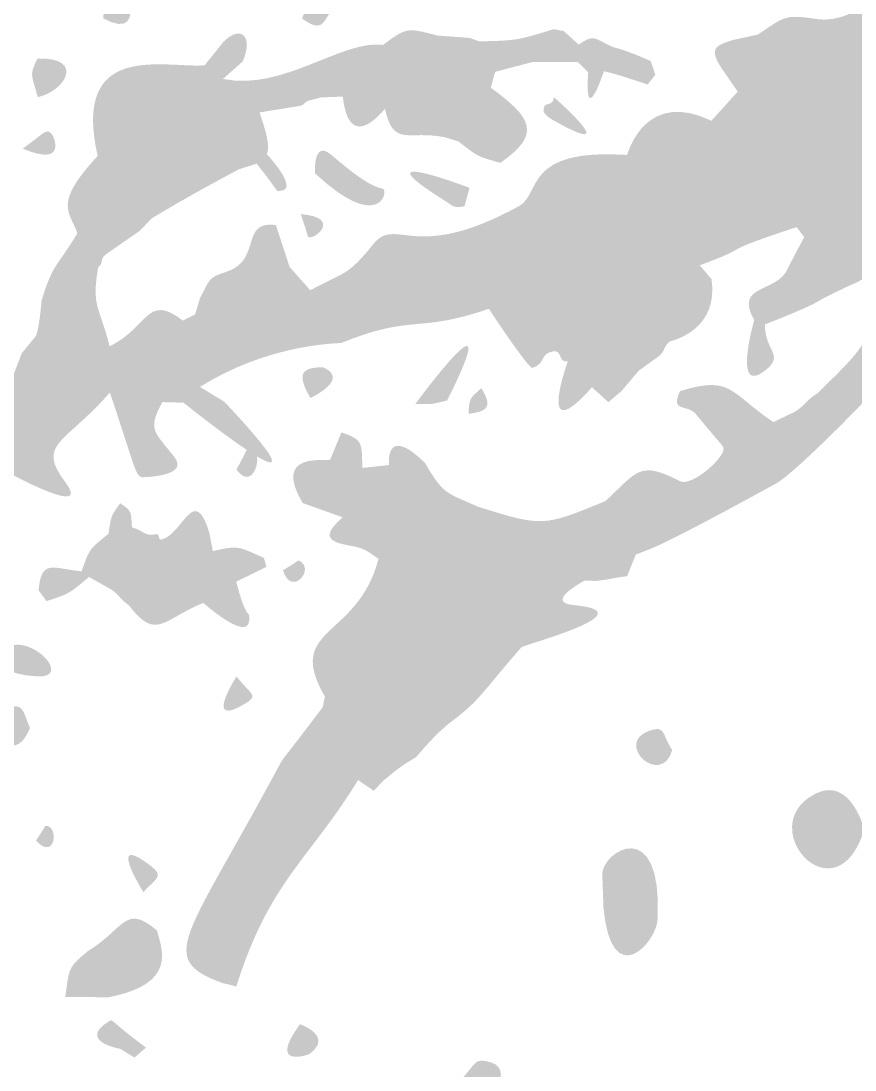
# Model space of a CAD drawing. Header units: millimetres. Extents: x 551 to 751, y 21 to 126.
# Drawn here: x 695.53 to 707.7, y 84.78 to 100.08 of the extents above; entities that cross this region are included whole.
import ezdxf

# ---------------------------------------------------------------- set-up
doc = ezdxf.new("R2010")
doc.units = ezdxf.units.MM

msp = doc.modelspace()

# ---------------------------------------------------------------- hatches: boundary and pattern name
at = {"true_color": 0x000000, "transparency": 33554687}
h = msp.add_hatch(color=18, dxfattribs=at)
edge = h.paths.add_edge_path(flags=0)
edge.add_spline(control_points=[(714.453, 104.052), (714.408, 103.955), (714.253, 103.959), (714.207, 103.862), (714.068, 103.57), (714.544, 102.895), (713.783, 101.224), (712.475, 100.863), (712.6, 100.611), (711.391, 99.982), (711.36, 99.949), (711.171, 99.751), (711.034, 99.532), (709.949, 98.549), (710.08, 98.416), (708.935, 97.546), (708.935, 97.546), (708.213, 97.364), (708.213, 97.364), (708.211, 97.363), (708.213, 97.364), (707.287, 96.676), (707.287, 96.676), (707.217, 96.459), (707.217, 96.459), (707.217, 96.459), (707.252, 96.041), (707.252, 96.041), (707.182, 96.014), (707.218, 95.978), (706.388, 95.655), (706.388, 95.655), (706.231, 95.717), (706.231, 95.717), (705.929, 96.255), (706.572, 96.101), (706.726, 96.478), (706.75, 96.535), (706.942, 96.892), (706.961, 96.928), (706.961, 96.928), (706.85, 97.073), (706.85, 97.073), (706.129, 96.837), (706.031, 96.781), (705.965, 96.742), (705.925, 96.719), (705.806, 96.65), (705.437, 96.517), (705.437, 96.517), (705.008, 96.39), (705.008, 96.39), (704.556, 96.334), (704.599, 96.286), (704.209, 96.025), (703.38, 95.473), (703.227, 96.351), (702.36, 95.882), (701.307, 95.52), (701.254, 95.811), (700.204, 95.383), (700.033, 95.376), (699.096, 95.338), (698.145, 94.744), (698.13, 94.713), (698.144, 94.733), (697.906, 94.513), (697.906, 94.513), (697.597, 94.522), (697.597, 94.522), (697.597, 94.522), (697.439, 94.675), (697.439, 94.675), (697.504, 95.271), (697.611, 95.202), (697.896, 95.71), (697.896, 95.71), (698.074, 95.801), (698.074, 95.801), (698.074, 95.801), (698.146, 96.041), (698.146, 96.041), (698.29, 96.299), (698.249, 96.334), (698.527, 96.421), (699.055, 96.587), (698.722, 97.173), (699.252, 97.104), (699.252, 97.104), (699.453, 96.492), (699.453, 96.492), (699.113, 96.123), (698.779, 96.042), (699.148, 95.872), (699.297, 95.803), (699.288, 95.876), (699.754, 96.153), (700.26, 96.428), (700.289, 96.348), (700.672, 96.823), (701.016, 97.249), (701.255, 96.53), (702.8, 97.38), (703.129, 97.561), (702.859, 98.227), (704.377, 98.126), (705.081, 97.984), (705.059, 98.142), (705.606, 98.624), (705.606, 98.624), (705.99, 99.049), (705.99, 99.049), (706.341, 99.366), (706.283, 99.398), (706.282, 99.88), (706.682, 100.146), (706.676, 100.179), (707.152, 100.106), (707.716, 100.019), (708.376, 100.725), (708.664, 100.805), (708.829, 100.72), (708.802, 100.559), (709.308, 100.747), (709.818, 100.937), (709.261, 100.999), (708.87, 101.405), (709.009, 101.965), (708.936, 102.004), (709.14, 102.092), (709.732, 102.347), (709.947, 102.398), (710.042, 101.706), (710.175, 100.744), (710.212, 102.149), (711.311, 102.877), (711.37, 102.845), (711.618, 102.708), (712.081, 102.547), (712.081, 102.547), (712.232, 102.887), (712.232, 102.887), (712.232, 102.887), (712.356, 102.943), (712.356, 102.943), (712.641, 103.215), (712.645, 103.187), (712.806, 103.583), (713.491, 103.355), (713.46, 103.634), (713.798, 104.298), (714.081, 104.852), (714.429, 104.105), (714.453, 104.052)], knot_values=[0, 0, 0, 0, 1, 1, 1, 2, 2, 2, 3, 3, 3, 4, 4, 4, 5, 5, 5, 6, 6, 6, 7, 7, 7, 8, 8, 8, 9, 9, 9, 10, 10, 10, 11, 11, 11, 12, 12, 12, 13, 13, 13, 14, 14, 14, 15, 15, 15, 16, 16, 16, 17, 17, 17, 18, 18, 18, 19, 19, 19, 20, 20, 20, 21, 21, 21, 22, 22, 22, 23, 23, 23, 24, 24, 24, 25, 25, 25, 26, 26, 26, 27, 27, 27, 28, 28, 28, 29, 29, 29, 30, 30, 30, 31, 31, 31, 32, 32, 32, 33, 33, 33, 34, 34, 34, 35, 35, 35, 36, 36, 36, 37, 37, 37, 38, 38, 38, 39, 39, 39, 40, 40, 40, 41, 41, 41, 42, 42, 42, 43, 43, 43, 44, 44, 44, 45, 45, 45, 46, 46, 46, 47, 47, 47, 48, 48, 48, 49, 49, 49, 50, 50, 50, 51, 51, 51, 51], degree=3, periodic=1)
h = msp.add_hatch(color=18, dxfattribs=at)
edge = h.paths.add_edge_path(flags=0)
edge.add_spline(control_points=[(696.735, 100.116), (696.761, 100.62), (696.736, 100.627), (696.763, 100.66), (696.998, 100.946), (697.471, 99.714), (696.735, 100.116)], knot_values=[0, 0, 0, 0, 1, 1, 1, 2, 2, 2, 2], degree=3, periodic=1)
h = msp.add_hatch(color=18, dxfattribs=at)
edge = h.paths.add_edge_path(flags=0)
edge.add_spline(control_points=[(702.273, 100.587), (702.352, 100.794), (702.326, 100.885), (702.548, 100.783), (702.588, 100.765), (702.888, 100.627), (702.971, 100.412), (702.993, 100.356), (702.874, 99.861), (702.273, 100.587)], knot_values=[0, 0, 0, 0, 1, 1, 1, 2, 2, 2, 3, 3, 3, 3], degree=3, periodic=1)
h = msp.add_hatch(color=18, dxfattribs=at)
edge = h.paths.add_edge_path(flags=0)
edge.add_spline(control_points=[(700.079, 100.255), (699.939, 100.073), (699.943, 99.892), (699.632, 100.116), (699.782, 100.432), (699.855, 100.513), (700.079, 100.255)], knot_values=[0, 0, 0, 0, 1, 1, 1, 2, 2, 2, 2], degree=3, periodic=1)
h = msp.add_hatch(color=18, dxfattribs=at)
edge = h.paths.add_edge_path(flags=0)
edge.add_spline(control_points=[(698.492, 99.78), (698.767, 100.042), (698.922, 99.823), (698.767, 99.487), (698.767, 99.487), (698.492, 99.78), (698.492, 99.78)], knot_values=[0, 0, 0, 0, 1, 1, 1, 2, 2, 2, 2], degree=3, periodic=1)
h = msp.add_hatch(color=18, dxfattribs=at)
edge = h.paths.add_edge_path(flags=0)
edge.add_spline(control_points=[(701.616, 99.866), (701.616, 99.866), (701.486, 99.722), (701.486, 99.722), (700.953, 99.532), (700.991, 99.452), (700.945, 99.439), (700.945, 99.439), (700.818, 99.73), (700.818, 99.73), (701.17, 100), (701.18, 99.974), (701.616, 99.866)], knot_values=[0, 0, 0, 0, 1, 1, 1, 2, 2, 2, 3, 3, 3, 4, 4, 4, 4], degree=3, periodic=1)
h = msp.add_hatch(color=18, dxfattribs=at)
edge = h.paths.add_edge_path(flags=0)
edge.add_spline(control_points=[(703.308, 99.96), (703.452, 99.747), (703.421, 99.735), (703.623, 99.61), (703.623, 99.61), (703.655, 99.483), (703.655, 99.483), (703.655, 99.483), (702.989, 99.479), (702.989, 99.479), (702.989, 99.479), (702.451, 99.337), (702.451, 99.337), (702.266, 99.543), (702.213, 99.497), (702.219, 99.781), (702.79, 99.795), (702.771, 99.797), (703.308, 99.96)], knot_values=[0, 0, 0, 0, 1, 1, 1, 2, 2, 2, 3, 3, 3, 4, 4, 4, 5, 5, 5, 6, 6, 6, 6], degree=3, periodic=1)
h = msp.add_hatch(color=18, dxfattribs=at)
edge = h.paths.add_edge_path(flags=0)
edge.add_spline(control_points=[(703.308, 99.96), (703.308, 99.96), (703.453, 99.931), (703.453, 99.931), (703.453, 99.931), (703.67, 99.735), (703.67, 99.735), (703.67, 99.735), (703.623, 99.61), (703.623, 99.61), (703.421, 99.735), (703.452, 99.747), (703.308, 99.96)], knot_values=[0, 0, 0, 0, 1, 1, 1, 2, 2, 2, 3, 3, 3, 4, 4, 4, 4], degree=3, periodic=1)
h = msp.add_hatch(color=18, dxfattribs=at)
edge = h.paths.add_edge_path(flags=0)
edge.add_spline(control_points=[(703.67, 99.735), (703.896, 99.891), (703.894, 99.828), (704.165, 99.7), (704.095, 99.405), (704.103, 99.428), (704.095, 99.405), (704.08, 99.361), (704.057, 99.404), (704.037, 99.348), (704.037, 99.348), (703.809, 99.331), (703.809, 99.331), (703.809, 99.331), (703.655, 99.483), (703.655, 99.483), (703.655, 99.483), (703.623, 99.61), (703.623, 99.61), (703.623, 99.61), (703.67, 99.735), (703.67, 99.735)], knot_values=[0, 0, 0, 0, 1, 1, 1, 2, 2, 2, 3, 3, 3, 4, 4, 4, 5, 5, 5, 6, 6, 6, 7, 7, 7, 7], degree=3, periodic=1)
h = msp.add_hatch(color=18, dxfattribs=at)
edge = h.paths.add_edge_path(flags=0)
edge.add_spline(control_points=[(698.213, 99.433), (698.213, 99.433), (698.48, 99.234), (698.48, 99.234), (698.48, 99.234), (698.445, 99.11), (698.445, 99.11), (698.153, 98.895), (698.18, 98.888), (698.054, 98.858), (697.754, 98.774), (697.77, 98.794), (697.754, 98.774), (697.302, 98.236), (697.294, 98.268), (696.652, 98.111), (696.267, 99.806), (697.641, 99.386), (698.213, 99.433)], knot_values=[0, 0, 0, 0, 1, 1, 1, 2, 2, 2, 3, 3, 3, 4, 4, 4, 5, 5, 5, 6, 6, 6, 6], degree=3, periodic=1)
h = msp.add_hatch(color=18, dxfattribs=at)
edge = h.paths.add_edge_path(flags=0)
edge.add_spline(control_points=[(700.818, 99.73), (700.818, 99.73), (700.945, 99.439), (700.945, 99.439), (701.233, 98.628), (701.598, 98.986), (701.802, 98.61), (701.841, 98.54), (701.678, 98.455), (701.716, 98.384), (701.178, 98.492), (700.971, 98.229), (700.844, 98.797), (700.555, 99.006), (700.574, 99.048), (700.229, 98.976), (700.229, 98.976), (699.914, 98.965), (699.914, 98.965), (699.914, 98.965), (699.746, 98.921), (699.746, 98.921), (699.66, 98.901), (699.69, 98.862), (699.606, 98.843), (699.559, 98.833), (699.563, 98.836), (699.014, 98.745), (698.503, 98.683), (698.491, 98.549), (698.054, 98.858), (698.18, 98.888), (698.153, 98.895), (698.445, 99.11), (698.445, 99.11), (698.48, 99.234), (698.48, 99.234), (699.361, 99.052), (700.222, 99.813), (700.818, 99.73)], knot_values=[0, 0, 0, 0, 1, 1, 1, 2, 2, 2, 3, 3, 3, 4, 4, 4, 5, 5, 5, 6, 6, 6, 7, 7, 7, 8, 8, 8, 9, 9, 9, 10, 10, 10, 11, 11, 11, 12, 12, 12, 13, 13, 13, 13], degree=3, periodic=1)
msp.add_hatch(color=18, dxfattribs=at).paths.add_polyline_path([(698.492, 99.78), (698.767, 99.487), (698.48, 99.234), (698.213, 99.433)], flags=0)
h = msp.add_hatch(color=18, dxfattribs=at)
edge = h.paths.add_edge_path(flags=0)
edge.add_spline(control_points=[(701.616, 99.866), (701.616, 99.866), (702.078, 99.832), (702.078, 99.832), (701.909, 99.361), (702.163, 99.228), (701.77, 98.952), (701.748, 99.013), (701.542, 99.585), (701.486, 99.722), (701.486, 99.722), (701.616, 99.866), (701.616, 99.866)], knot_values=[0, 0, 0, 0, 1, 1, 1, 2, 2, 2, 3, 3, 3, 4, 4, 4, 4], degree=3, periodic=1)
h = msp.add_hatch(color=18, dxfattribs=at)
edge = h.paths.add_edge_path(flags=0)
edge.add_spline(control_points=[(702.078, 99.832), (702.078, 99.832), (702.219, 99.781), (702.219, 99.781), (702.213, 99.497), (702.266, 99.543), (702.451, 99.337), (702.451, 99.337), (702.388, 99.106), (702.388, 99.106), (702.416, 98.686), (702.532, 98.484), (702.527, 98.01), (702.165, 98.112), (702.196, 98.109), (701.914, 98.323), (702.132, 98.675), (702.115, 98.751), (701.77, 98.952), (702.163, 99.228), (701.909, 99.361), (702.078, 99.832)], knot_values=[0, 0, 0, 0, 1, 1, 1, 2, 2, 2, 3, 3, 3, 4, 4, 4, 5, 5, 5, 6, 6, 6, 7, 7, 7, 7], degree=3, periodic=1)
h = msp.add_hatch(color=18, dxfattribs=at)
edge = h.paths.add_edge_path(flags=0)
edge.add_spline(control_points=[(705.922, 99.802), (705.919, 99.546), (705.906, 99.569), (705.743, 99.408), (705.581, 99.667), (705.651, 99.721), (705.922, 99.802)], knot_values=[0, 0, 0, 0, 1, 1, 1, 2, 2, 2, 2], degree=3, periodic=1)
h = msp.add_hatch(color=18, dxfattribs=at)
edge = h.paths.add_edge_path(flags=0)
edge.add_spline(control_points=[(706.282, 99.88), (706.283, 99.398), (706.341, 99.366), (705.99, 99.049), (705.99, 99.049), (705.743, 99.408), (705.743, 99.408), (705.906, 99.569), (705.919, 99.546), (705.922, 99.802), (705.922, 99.802), (706.282, 99.88), (706.282, 99.88)], knot_values=[0, 0, 0, 0, 1, 1, 1, 2, 2, 2, 3, 3, 3, 4, 4, 4, 4], degree=3, periodic=1)
h = msp.add_hatch(color=18, dxfattribs=at)
edge = h.paths.add_edge_path(flags=0)
edge.add_spline(control_points=[(707.397, 99.343), (707.061, 99.287), (707.297, 99.75), (707.426, 99.584), (707.438, 99.569), (707.426, 99.584), (707.397, 99.343)], knot_values=[0, 0, 0, 0, 1, 1, 1, 2, 2, 2, 2], degree=3, periodic=1)
h = msp.add_hatch(color=18, dxfattribs=at)
edge = h.paths.add_edge_path(flags=0)
edge.add_spline(control_points=[(701.486, 99.722), (701.542, 99.585), (701.748, 99.013), (701.77, 98.952), (702.115, 98.751), (702.132, 98.675), (701.914, 98.323), (701.914, 98.323), (701.716, 98.384), (701.716, 98.384), (701.678, 98.455), (701.841, 98.54), (701.802, 98.61), (701.598, 98.986), (701.233, 98.628), (700.945, 99.439), (700.991, 99.452), (700.953, 99.532), (701.486, 99.722)], knot_values=[0, 0, 0, 0, 1, 1, 1, 2, 2, 2, 3, 3, 3, 4, 4, 4, 5, 5, 5, 6, 6, 6, 6], degree=3, periodic=1)
h = msp.add_hatch(color=18, dxfattribs=at)
edge = h.paths.add_edge_path(flags=0)
edge.add_spline(control_points=[(704.165, 99.7), (704.399, 99.643), (704.68, 99.512), (704.723, 99.492), (704.723, 99.492), (704.788, 99.294), (704.788, 99.294), (704.788, 99.294), (704.676, 99.153), (704.676, 99.153), (704.071, 99.355), (704.087, 99.329), (704.037, 99.348), (704.057, 99.404), (704.08, 99.361), (704.095, 99.405), (704.103, 99.428), (704.095, 99.405), (704.165, 99.7)], knot_values=[0, 0, 0, 0, 1, 1, 1, 2, 2, 2, 3, 3, 3, 4, 4, 4, 5, 5, 5, 6, 6, 6, 6], degree=3, periodic=1)
h = msp.add_hatch(color=18, dxfattribs=at)
edge = h.paths.add_edge_path(flags=0)
edge.add_spline(control_points=[(695.775, 99.532), (696.488, 99.55), (696.162, 99.044), (695.777, 98.969), (695.702, 99.281), (695.639, 99.27), (695.775, 99.532)], knot_values=[0, 0, 0, 0, 1, 1, 1, 2, 2, 2, 2], degree=3, periodic=1)
h = msp.add_hatch(color=18, dxfattribs=at)
edge = h.paths.add_edge_path(flags=0)
edge.add_spline(control_points=[(703.809, 99.331), (703.809, 99.331), (704.037, 99.348), (704.037, 99.348), (704.035, 99.329), (703.748, 98.484), (703.809, 99.331)], knot_values=[0, 0, 0, 0, 1, 1, 1, 2, 2, 2, 2], degree=3, periodic=1)
h = msp.add_hatch(color=18, dxfattribs=at)
edge = h.paths.add_edge_path(flags=0)
edge.add_spline(control_points=[(700.229, 98.976), (700.574, 99.048), (700.555, 99.006), (700.844, 98.797), (700.513, 98.411), (700.284, 98.455), (700.229, 98.976)], knot_values=[0, 0, 0, 0, 1, 1, 1, 2, 2, 2, 2], degree=3, periodic=1)
h = msp.add_hatch(color=18, dxfattribs=at)
edge = h.paths.add_edge_path(flags=0)
edge.add_spline(control_points=[(702.388, 99.106), (702.987, 98.669), (703.136, 98.431), (702.527, 98.01), (702.532, 98.484), (702.416, 98.686), (702.388, 99.106)], knot_values=[0, 0, 0, 0, 1, 1, 1, 2, 2, 2, 2], degree=3, periodic=1)
h = msp.add_hatch(color=18, dxfattribs=at)
edge = h.paths.add_edge_path(flags=0)
edge.add_spline(control_points=[(703.306, 98.969), (703.328, 98.956), (704.371, 98.027), (703.298, 98.633), (703.155, 98.714), (703.156, 98.765), (703.157, 98.782), (703.16, 98.924), (703.303, 98.811), (703.306, 98.969)], knot_values=[0, 0, 0, 0, 1, 1, 1, 2, 2, 2, 3, 3, 3, 3], degree=3, periodic=1)
h = msp.add_hatch(color=18, dxfattribs=at)
edge = h.paths.add_edge_path(flags=0)
edge.add_spline(control_points=[(705.606, 98.624), (705.059, 98.142), (705.081, 97.984), (704.377, 98.126), (704.411, 98.232), (704.679, 99.071), (705.606, 98.624)], knot_values=[0, 0, 0, 0, 1, 1, 1, 2, 2, 2, 2], degree=3, periodic=1)
h = msp.add_hatch(color=18, dxfattribs=at)
edge = h.paths.add_edge_path(flags=0)
edge.add_spline(control_points=[(698.054, 98.858), (698.491, 98.549), (698.503, 98.683), (699.014, 98.745), (699.209, 98.191), (699.115, 98.19), (699.125, 98.132), (699.125, 98.132), (698.971, 97.998), (698.971, 97.998), (698.971, 97.998), (698.716, 97.918), (698.716, 97.918), (698.529, 98.681), (697.993, 97.992), (697.324, 97.6), (697.257, 97.554), (696.756, 97.211), (696.479, 97.035), (696.479, 97.035), (696.357, 96.985), (696.357, 96.985), (696.236, 97.312), (696.004, 97.413), (696.652, 98.111), (697.294, 98.268), (697.302, 98.236), (697.754, 98.774), (697.77, 98.794), (697.754, 98.774), (698.054, 98.858)], knot_values=[0, 0, 0, 0, 1, 1, 1, 2, 2, 2, 3, 3, 3, 4, 4, 4, 5, 5, 5, 6, 6, 6, 7, 7, 7, 8, 8, 8, 9, 9, 9, 10, 10, 10, 10], degree=3, periodic=1)
h = msp.add_hatch(color=18, dxfattribs=at)
edge = h.paths.add_edge_path(flags=0)
edge.add_spline(control_points=[(698.716, 97.918), (698.613, 97.863), (697.926, 97.499), (697.436, 97.197), (697.436, 97.197), (697.336, 97.367), (697.336, 97.367), (697.336, 97.367), (697.324, 97.6), (697.324, 97.6), (697.993, 97.992), (698.529, 98.681), (698.716, 97.918)], knot_values=[0, 0, 0, 0, 1, 1, 1, 2, 2, 2, 3, 3, 3, 4, 4, 4, 4], degree=3, periodic=1)
h = msp.add_hatch(color=18, dxfattribs=at)
edge = h.paths.add_edge_path(flags=0)
edge.add_spline(control_points=[(695.557, 98.218), (695.889, 98.449), (695.896, 98.523), (695.984, 98.43), (696.011, 98.402), (696.217, 97.942), (695.557, 98.218)], knot_values=[0, 0, 0, 0, 1, 1, 1, 2, 2, 2, 2], degree=3, periodic=1)
h = msp.add_hatch(color=18, dxfattribs=at)
edge = h.paths.add_edge_path(flags=0)
edge.add_spline(control_points=[(699.823, 97.857), (699.821, 97.886), (699.799, 98.353), (700.062, 98.126), (700.718, 97.562), (700.771, 97.673), (700.824, 97.622), (700.884, 97.563), (700.737, 97.009), (699.823, 97.857)], knot_values=[0, 0, 0, 0, 1, 1, 1, 2, 2, 2, 3, 3, 3, 3], degree=3, periodic=1)
h = msp.add_hatch(color=18, dxfattribs=at)
edge = h.paths.add_edge_path(flags=0)
edge.add_spline(control_points=[(702.077, 97.645), (702.077, 97.645), (702.004, 97.376), (702.004, 97.376), (701.836, 97.352), (701.858, 97.371), (701.728, 97.452), (700.4, 98.279), (702.049, 97.659), (702.077, 97.645)], knot_values=[0, 0, 0, 0, 1, 1, 1, 2, 2, 2, 3, 3, 3, 3], degree=3, periodic=1)
h = msp.add_hatch(color=18, dxfattribs=at)
edge = h.paths.add_edge_path(flags=0)
edge.add_spline(control_points=[(699.125, 98.132), (699.155, 98.1), (699.62, 97.595), (699.29, 97.6), (699.251, 97.601), (699.267, 97.63), (698.971, 97.998), (698.971, 97.998), (699.125, 98.132), (699.125, 98.132)], knot_values=[0, 0, 0, 0, 1, 1, 1, 2, 2, 2, 3, 3, 3, 3], degree=3, periodic=1)
h = msp.add_hatch(color=18, dxfattribs=at)
edge = h.paths.add_edge_path(flags=0)
edge.add_spline(control_points=[(697.324, 97.6), (697.324, 97.6), (697.336, 97.367), (697.336, 97.367), (697.336, 97.367), (697.436, 97.197), (697.436, 97.197), (697.436, 97.197), (697.27, 97.022), (697.27, 97.022), (696.807, 96.7), (696.809, 96.703), (696.77, 96.674), (696.673, 96.6), (696.748, 96.556), (696.66, 96.489), (696.656, 96.788), (696.639, 96.757), (696.479, 97.035), (696.756, 97.211), (697.257, 97.554), (697.324, 97.6)], knot_values=[0, 0, 0, 0, 1, 1, 1, 2, 2, 2, 3, 3, 3, 4, 4, 4, 5, 5, 5, 6, 6, 6, 7, 7, 7, 7], degree=3, periodic=1)
h = msp.add_hatch(color=18, dxfattribs=at)
edge = h.paths.add_edge_path(flags=0)
edge.add_spline(control_points=[(708.213, 97.364), (708.342, 96.772), (708.135, 96.529), (708.691, 96.464), (708.691, 96.464), (708.897, 96.455), (708.897, 96.455), (708.658, 95.601), (708.686, 95.601), (708.169, 94.893), (708.082, 94.774), (706.842, 93.487), (706.541, 93.33), (706.025, 93.566), (706.228, 93.733), (706.509, 94.23), (706.828, 94.384), (706.804, 94.369), (706.828, 94.384), (707.008, 94.498), (706.964, 94.531), (707.155, 94.652), (707.155, 94.652), (707.423, 94.915), (707.423, 94.915), (707.982, 95.471), (707.901, 95.526), (708.04, 96.307), (707.926, 96.462), (707.913, 96.382), (707.773, 96.291), (707.736, 96.263), (707.734, 96.284), (707.252, 96.041), (707.252, 96.041), (707.217, 96.459), (707.217, 96.459), (707.217, 96.459), (707.287, 96.676), (707.287, 96.676), (708.213, 97.364), (708.211, 97.363), (708.213, 97.364)], knot_values=[0, 0, 0, 0, 1, 1, 1, 2, 2, 2, 3, 3, 3, 4, 4, 4, 5, 5, 5, 6, 6, 6, 7, 7, 7, 8, 8, 8, 9, 9, 9, 10, 10, 10, 11, 11, 11, 12, 12, 12, 13, 13, 13, 14, 14, 14, 14], degree=3, periodic=1)
h = msp.add_hatch(color=18, dxfattribs=at)
edge = h.paths.add_edge_path(flags=0)
edge.add_spline(control_points=[(699.615, 97.263), (700.215, 97.215), (699.825, 96.89), (699.732, 96.928), (699.707, 96.938), (699.732, 96.928), (699.615, 97.263)], knot_values=[0, 0, 0, 0, 1, 1, 1, 2, 2, 2, 2], degree=3, periodic=1)
h = msp.add_hatch(color=18, dxfattribs=at)
edge = h.paths.add_edge_path(flags=0)
edge.add_spline(control_points=[(696.357, 96.985), (696.357, 96.985), (696.479, 97.035), (696.479, 97.035), (696.639, 96.757), (696.656, 96.788), (696.66, 96.489), (696.557, 95.897), (696.683, 95.921), (696.826, 95.335), (696.565, 95.173), (696.656, 95.115), (696.453, 94.863), (696.441, 94.849), (696.445, 94.856), (695.544, 95.233), (695.544, 95.233), (695.757, 95.493), (695.757, 95.493), (695.82, 95.558), (695.945, 95.513), (696.007, 95.578), (696.132, 95.709), (696.089, 95.812), (696.081, 95.832), (696.009, 96.006), (695.899, 95.838), (695.833, 95.998), (696, 96.553), (696.066, 96.498), (696.357, 96.985)], knot_values=[0, 0, 0, 0, 1, 1, 1, 2, 2, 2, 3, 3, 3, 4, 4, 4, 5, 5, 5, 6, 6, 6, 7, 7, 7, 8, 8, 8, 9, 9, 9, 10, 10, 10, 10], degree=3, periodic=1)
h = msp.add_hatch(color=18, dxfattribs=at)
edge = h.paths.add_edge_path(flags=0)
edge.add_spline(control_points=[(705.437, 96.517), (705.437, 96.517), (705.609, 96.314), (705.609, 96.314), (705.713, 95.592), (705.081, 95.428), (705, 95.407), (705, 95.407), (704.882, 95.669), (704.882, 95.669), (705.076, 96.013), (705.145, 95.996), (705.008, 96.39), (705.008, 96.39), (705.437, 96.517), (705.437, 96.517)], knot_values=[0, 0, 0, 0, 1, 1, 1, 2, 2, 2, 3, 3, 3, 4, 4, 4, 5, 5, 5, 5], degree=3, periodic=1)
h = msp.add_hatch(color=18, dxfattribs=at)
edge = h.paths.add_edge_path(flags=0)
edge.add_spline(control_points=[(699.453, 96.492), (699.453, 96.492), (699.754, 96.153), (699.754, 96.153), (699.288, 95.876), (699.297, 95.803), (699.148, 95.872), (698.779, 96.042), (699.113, 96.123), (699.453, 96.492)], knot_values=[0, 0, 0, 0, 1, 1, 1, 2, 2, 2, 3, 3, 3, 3], degree=3, periodic=1)
h = msp.add_hatch(color=18, dxfattribs=at)
edge = h.paths.add_edge_path(flags=0)
edge.add_spline(control_points=[(705.008, 96.39), (705.145, 95.996), (705.076, 96.013), (704.882, 95.669), (704.378, 95.431), (704.065, 95.276), (704.551, 94.983), (704.551, 94.983), (704.479, 94.901), (704.479, 94.901), (704.479, 94.901), (704.297, 94.685), (704.297, 94.685), (704.297, 94.685), (704.104, 94.521), (704.104, 94.521), (704.104, 94.521), (703.864, 94.738), (703.864, 94.738), (704.008, 95.141), (703.885, 95.299), (703.512, 95.118), (703.362, 95.089), (703.442, 95.29), (703.291, 95.261), (703.099, 95.225), (703.202, 95.092), (702.997, 95.02), (702.942, 95), (702.407, 95.81), (702.36, 95.882), (703.227, 96.351), (703.38, 95.473), (704.209, 96.025), (704.599, 96.286), (704.556, 96.334), (705.008, 96.39)], knot_values=[0, 0, 0, 0, 1, 1, 1, 2, 2, 2, 3, 3, 3, 4, 4, 4, 5, 5, 5, 6, 6, 6, 7, 7, 7, 8, 8, 8, 9, 9, 9, 10, 10, 10, 11, 11, 11, 12, 12, 12, 12], degree=3, periodic=1)
h = msp.add_hatch(color=18, dxfattribs=at)
edge = h.paths.add_edge_path(flags=0)
edge.add_spline(control_points=[(701.287, 94.494), (701.31, 94.525), (702.65, 96.345), (701.752, 94.547), (701.512, 94.483), (701.527, 94.494), (701.287, 94.494)], knot_values=[0, 0, 0, 0, 1, 1, 1, 2, 2, 2, 2], degree=3, periodic=1)
h = msp.add_hatch(color=18, dxfattribs=at)
edge = h.paths.add_edge_path(flags=0)
edge.add_spline(control_points=[(697.896, 95.71), (697.611, 95.202), (697.504, 95.271), (697.439, 94.675), (697.114, 94.758), (697.137, 94.709), (696.83, 94.661), (696.183, 93.914), (695.749, 93.924), (696.18, 93.355), (696.588, 92.817), (695.365, 93.484), (695.302, 93.518), (695.302, 93.518), (695.109, 93.051), (695.109, 93.051), (694.32, 92.516), (694.76, 92.205), (694.217, 91.398), (694.217, 91.398), (693.698, 91.4), (693.698, 91.4), (693.759, 91.796), (693.911, 91.7), (694.035, 92.07), (694.241, 92.686), (693.969, 92.744), (694.261, 93.341), (694.261, 93.341), (694.88, 94.13), (694.88, 94.13), (695.305, 94.635), (695.311, 94.613), (695.544, 95.233), (696.445, 94.856), (696.441, 94.849), (696.453, 94.863), (696.656, 95.115), (696.565, 95.173), (696.826, 95.335), (697.401, 95.614), (697.364, 96.121), (697.896, 95.71)], knot_values=[0, 0, 0, 0, 1, 1, 1, 2, 2, 2, 3, 3, 3, 4, 4, 4, 5, 5, 5, 6, 6, 6, 7, 7, 7, 8, 8, 8, 9, 9, 9, 10, 10, 10, 11, 11, 11, 12, 12, 12, 13, 13, 13, 14, 14, 14, 14], degree=3, periodic=1)
h = msp.add_hatch(color=18, dxfattribs=at)
edge = h.paths.add_edge_path(flags=0)
edge.add_spline(control_points=[(695.833, 95.998), (695.899, 95.838), (696.009, 96.006), (696.081, 95.832), (696.089, 95.812), (696.132, 95.709), (696.007, 95.578), (695.945, 95.513), (695.82, 95.558), (695.757, 95.493), (695.756, 95.534), (695.793, 95.525), (695.833, 95.998)], knot_values=[0, 0, 0, 0, 1, 1, 1, 2, 2, 2, 3, 3, 3, 4, 4, 4, 4], degree=3, periodic=1)
h = msp.add_hatch(color=18, dxfattribs=at)
edge = h.paths.add_edge_path(flags=0)
edge.add_spline(control_points=[(704.882, 95.669), (704.882, 95.669), (705, 95.407), (705, 95.407), (704.892, 95.313), (704.947, 95.284), (704.839, 95.191), (704.817, 95.172), (704.839, 95.191), (704.551, 94.983), (704.065, 95.276), (704.378, 95.431), (704.882, 95.669)], knot_values=[0, 0, 0, 0, 1, 1, 1, 2, 2, 2, 3, 3, 3, 4, 4, 4, 4], degree=3, periodic=1)
h = msp.add_hatch(color=18, dxfattribs=at)
edge = h.paths.add_edge_path(flags=0)
edge.add_spline(control_points=[(706.231, 95.717), (706.231, 95.717), (706.388, 95.655), (706.388, 95.655), (706.384, 95.262), (706.677, 95.216), (706.4, 94.99), (705.916, 94.595), (706.215, 95.66), (706.231, 95.717)], knot_values=[0, 0, 0, 0, 1, 1, 1, 2, 2, 2, 3, 3, 3, 3], degree=3, periodic=1)
h = msp.add_hatch(color=18, dxfattribs=at)
edge = h.paths.add_edge_path(flags=0)
edge.add_spline(control_points=[(703.512, 95.118), (703.885, 95.299), (704.008, 95.141), (703.864, 94.738), (703.049, 93.82), (703.498, 95.078), (703.512, 95.118)], knot_values=[0, 0, 0, 0, 1, 1, 1, 2, 2, 2, 2], degree=3, periodic=1)
h = msp.add_hatch(color=18, dxfattribs=at)
edge = h.paths.add_edge_path(flags=0)
edge.add_spline(control_points=[(699.757, 94.581), (699.579, 94.892), (699.584, 95.029), (699.925, 95.029), (699.961, 95.029), (700.346, 94.88), (699.757, 94.581)], knot_values=[0, 0, 0, 0, 1, 1, 1, 2, 2, 2, 2], degree=3, periodic=1)
h = msp.add_hatch(color=18, dxfattribs=at)
edge = h.paths.add_edge_path(flags=0)
edge.add_spline(control_points=[(705.149, 94.683), (705.899, 94.911), (705.863, 94.673), (706.509, 94.23), (706.228, 93.733), (706.025, 93.566), (706.541, 93.33), (704.789, 92.371), (704.78, 92.41), (704.504, 92.299), (704.051, 92.444), (704.071, 92.436), (704.051, 92.447), (704.436, 92.655), (704.399, 92.813), (704.062, 93.08), (704.538, 93.525), (704.561, 93.669), (705.148, 93.369), (705.326, 93.279), (705.845, 93.75), (705.779, 93.865), (705.752, 93.911), (705.748, 93.902), (705.36, 94.37), (705.36, 94.37), (705.149, 94.683), (705.149, 94.683)], knot_values=[0, 0, 0, 0, 1, 1, 1, 2, 2, 2, 3, 3, 3, 4, 4, 4, 5, 5, 5, 6, 6, 6, 7, 7, 7, 8, 8, 8, 9, 9, 9, 9], degree=3, periodic=1)
h = msp.add_hatch(color=18, dxfattribs=at)
edge = h.paths.add_edge_path(flags=0)
edge.add_spline(control_points=[(696.83, 94.661), (697.137, 94.709), (697.114, 94.758), (697.439, 94.675), (697.439, 94.675), (697.597, 94.522), (697.597, 94.522), (697.371, 94.114), (697.482, 94.094), (697.773, 93.718), (697.989, 93.439), (697.339, 93.427), (697.295, 93.426), (697.195, 93.474), (697.221, 93.5), (696.83, 94.661)], knot_values=[0, 0, 0, 0, 1, 1, 1, 2, 2, 2, 3, 3, 3, 4, 4, 4, 5, 5, 5, 5], degree=3, periodic=1)
h = msp.add_hatch(color=18, dxfattribs=at)
edge = h.paths.add_edge_path(flags=0)
edge.add_spline(control_points=[(698.145, 94.744), (698.512, 94.516), (698.488, 94.541), (698.512, 94.516), (700.336, 92.57), (697.944, 94.481), (697.906, 94.513), (698.144, 94.733), (698.13, 94.713), (698.145, 94.744)], knot_values=[0, 0, 0, 0, 1, 1, 1, 2, 2, 2, 3, 3, 3, 3], degree=3, periodic=1)
h = msp.add_hatch(color=18, dxfattribs=at)
edge = h.paths.add_edge_path(flags=0)
edge.add_spline(control_points=[(702.25, 94.726), (702.413, 94.457), (702.348, 94.386), (702.063, 94.351), (702.076, 94.594), (702.08, 94.568), (702.25, 94.726)], knot_values=[0, 0, 0, 0, 1, 1, 1, 2, 2, 2, 2], degree=3, periodic=1)
h = msp.add_hatch(color=18, dxfattribs=at)
edge = h.paths.add_edge_path(flags=0)
edge.add_spline(control_points=[(705.149, 94.683), (705.149, 94.683), (705.36, 94.37), (705.36, 94.37), (705.228, 94.484), (705.009, 94.382), (705.149, 94.683)], knot_values=[0, 0, 0, 0, 1, 1, 1, 2, 2, 2, 2], degree=3, periodic=1)
h = msp.add_hatch(color=18, dxfattribs=at)
edge = h.paths.add_edge_path(flags=0)
edge.add_spline(control_points=[(700.208, 94.08), (700.528, 93.973), (700.503, 93.927), (700.514, 93.562), (700.248, 93.553), (700.258, 93.526), (700.044, 93.682), (700.044, 93.682), (700.208, 94.08), (700.208, 94.08)], knot_values=[0, 0, 0, 0, 1, 1, 1, 2, 2, 2, 3, 3, 3, 3], degree=3, periodic=1)
h = msp.add_hatch(color=18, dxfattribs=at)
edge = h.paths.add_edge_path(flags=0)
edge.add_spline(control_points=[(701.428, 93.636), (701.428, 93.636), (701.155, 93.373), (701.155, 93.373), (701.155, 93.373), (700.903, 93.604), (700.903, 93.604), (700.899, 93.648), (700.857, 94.194), (701.428, 93.636)], knot_values=[0, 0, 0, 0, 1, 1, 1, 2, 2, 2, 3, 3, 3, 3], degree=3, periodic=1)
h = msp.add_hatch(color=18, dxfattribs=at)
edge = h.paths.add_edge_path(flags=0)
edge.add_spline(control_points=[(698.677, 93.538), (698.832, 93.821), (698.809, 93.813), (698.832, 93.821), (699.114, 93.928), (698.956, 93.159), (698.677, 93.538)], knot_values=[0, 0, 0, 0, 1, 1, 1, 2, 2, 2, 2], degree=3, periodic=1)
h = msp.add_hatch(color=18, dxfattribs=at)
edge = h.paths.add_edge_path(flags=0)
edge.add_spline(control_points=[(700.044, 93.682), (700.258, 93.526), (700.248, 93.553), (700.514, 93.562), (700.514, 93.562), (700.903, 93.604), (700.903, 93.604), (700.903, 93.604), (701.155, 93.373), (701.155, 93.373), (701.225, 92.989), (701.156, 92.768), (703.134, 92.1), (703.026, 91.882), (703.016, 91.911), (702.708, 91.556), (702.568, 92.553), (702.165, 91.843), (701.286, 91.46), (700.64, 91.179), (701.592, 92.471), (700.839, 92.539), (700.839, 92.539), (700.679, 92.71), (700.679, 92.71), (700.679, 92.71), (700.227, 92.842), (700.227, 92.842), (700.227, 92.842), (699.642, 93.051), (699.642, 93.051), (699.206, 93.794), (699.949, 93.657), (700.044, 93.682)], knot_values=[0, 0, 0, 0, 1, 1, 1, 2, 2, 2, 3, 3, 3, 4, 4, 4, 5, 5, 5, 6, 6, 6, 7, 7, 7, 8, 8, 8, 9, 9, 9, 10, 10, 10, 11, 11, 11, 11], degree=3, periodic=1)
h = msp.add_hatch(color=18, dxfattribs=at)
edge = h.paths.add_edge_path(flags=0)
edge.add_spline(control_points=[(701.428, 93.636), (701.698, 93.175), (701.724, 93.208), (702.206, 92.995), (703.143, 92.703), (703.153, 92.704), (704.062, 93.08), (704.399, 92.813), (704.436, 92.655), (704.051, 92.447), (703.979, 92.415), (703.986, 92.425), (703.134, 92.1), (701.156, 92.768), (701.225, 92.989), (701.155, 93.373), (701.155, 93.373), (701.428, 93.636), (701.428, 93.636)], knot_values=[0, 0, 0, 0, 1, 1, 1, 2, 2, 2, 3, 3, 3, 4, 4, 4, 5, 5, 5, 6, 6, 6, 6], degree=3, periodic=1)
h = msp.add_hatch(color=18, dxfattribs=at)
edge = h.paths.add_edge_path(flags=0)
edge.add_spline(control_points=[(697.153, 92.695), (697.35, 92.64), (697.309, 92.566), (697.512, 92.595), (697.569, 92.602), (697.522, 92.501), (697.591, 92.52), (697.897, 92.601), (698.063, 93.345), (698.282, 92.614), (697.499, 91.998), (697.192, 91.655), (697.107, 91.56), (696.951, 91.669), (697.001, 91.684), (696.851, 91.788), (696.826, 91.805), (696.851, 91.788), (696.527, 91.972), (696.841, 92.194), (696.845, 92.177), (696.978, 92.562), (696.978, 92.562), (697.153, 92.695), (697.153, 92.695)], knot_values=[0, 0, 0, 0, 1, 1, 1, 2, 2, 2, 3, 3, 3, 4, 4, 4, 5, 5, 5, 6, 6, 6, 7, 7, 7, 8, 8, 8, 8], degree=3, periodic=1)
h = msp.add_hatch(color=18, dxfattribs=at)
edge = h.paths.add_edge_path(flags=0)
edge.add_spline(control_points=[(696.981, 93.047), (697.163, 92.926), (697.134, 92.921), (697.153, 92.695), (697.153, 92.695), (696.978, 92.562), (696.978, 92.562), (696.978, 92.562), (696.811, 92.602), (696.811, 92.602), (696.85, 92.852), (696.832, 92.846), (696.981, 93.047)], knot_values=[0, 0, 0, 0, 1, 1, 1, 2, 2, 2, 3, 3, 3, 4, 4, 4, 4], degree=3, periodic=1)
h = msp.add_hatch(color=18, dxfattribs=at)
edge = h.paths.add_edge_path(flags=0)
edge.add_spline(control_points=[(700.227, 92.842), (700.227, 92.842), (700.679, 92.71), (700.679, 92.71), (700.679, 92.71), (700.839, 92.539), (700.839, 92.539), (700.839, 92.539), (700.749, 92.237), (700.749, 92.237), (700.499, 92.417), (700.508, 92.39), (700.232, 92.45), (699.948, 92.512), (699.999, 92.643), (700.227, 92.842)], knot_values=[0, 0, 0, 0, 1, 1, 1, 2, 2, 2, 3, 3, 3, 4, 4, 4, 5, 5, 5, 5], degree=3, periodic=1)
h = msp.add_hatch(color=18, dxfattribs=at)
edge = h.paths.add_edge_path(flags=0)
edge.add_spline(control_points=[(696.811, 92.602), (696.811, 92.602), (696.978, 92.562), (696.978, 92.562), (696.845, 92.177), (696.841, 92.194), (696.527, 91.972), (696.527, 91.972), (696.418, 92.054), (696.418, 92.054), (696.537, 92.39), (696.525, 92.374), (696.811, 92.602)], knot_values=[0, 0, 0, 0, 1, 1, 1, 2, 2, 2, 3, 3, 3, 4, 4, 4, 4], degree=3, periodic=1)
h = msp.add_hatch(color=18, dxfattribs=at)
edge = h.paths.add_edge_path(flags=0)
edge.add_spline(control_points=[(698.282, 92.614), (698.282, 92.614), (698.333, 92.35), (698.333, 92.35), (698.333, 92.35), (698.314, 92.226), (698.314, 92.226), (698.314, 92.226), (698.298, 92.093), (698.298, 92.093), (698.202, 91.849), (698.223, 91.863), (698.193, 91.595), (697.601, 91.353), (697.509, 91.033), (697.107, 91.56), (697.192, 91.655), (697.499, 91.998), (698.282, 92.614)], knot_values=[0, 0, 0, 0, 1, 1, 1, 2, 2, 2, 3, 3, 3, 4, 4, 4, 5, 5, 5, 6, 6, 6, 6], degree=3, periodic=1)
h = msp.add_hatch(color=18, dxfattribs=at)
edge = h.paths.add_edge_path(flags=0)
edge.add_spline(control_points=[(700.839, 92.539), (701.592, 92.471), (700.64, 91.179), (701.286, 91.46), (702.165, 91.843), (702.568, 92.553), (702.708, 91.556), (702.554, 91.329), (702.481, 91.222), (700.452, 89.011), (699.734, 87.845), (699.158, 87.535), (698.674, 86), (698.506, 86.051), (698.519, 86.028), (698.355, 86.097), (697.534, 86.442), (698.001, 86.796), (699.319, 89.258), (699.358, 89.331), (699.365, 89.318), (699.936, 90.074), (700.278, 90.105), (700.722, 90.34), (701.469, 90.885), (700.925, 91.209), (700.868, 91.172), (700.369, 90.755), (700.107, 90.536), (700.173, 90.499), (699.967, 90.23), (699.372, 91.252), (700.448, 91.062), (700.749, 92.237), (700.749, 92.237), (700.839, 92.539), (700.839, 92.539)], knot_values=[0, 0, 0, 0, 1, 1, 1, 2, 2, 2, 3, 3, 3, 4, 4, 4, 5, 5, 5, 6, 6, 6, 7, 7, 7, 8, 8, 8, 9, 9, 9, 10, 10, 10, 11, 11, 11, 12, 12, 12, 12], degree=3, periodic=1)
h = msp.add_hatch(color=18, dxfattribs=at)
edge = h.paths.add_edge_path(flags=0)
edge.add_spline(control_points=[(698.333, 92.35), (698.72, 92.438), (698.711, 92.414), (699.078, 92.249), (699.078, 92.249), (699.115, 92.12), (699.115, 92.12), (699.115, 92.12), (698.674, 91.903), (698.674, 91.903), (698.674, 91.903), (698.298, 92.093), (698.298, 92.093), (698.298, 92.093), (698.314, 92.226), (698.314, 92.226), (698.314, 92.226), (698.333, 92.35), (698.333, 92.35)], knot_values=[0, 0, 0, 0, 1, 1, 1, 2, 2, 2, 3, 3, 3, 4, 4, 4, 5, 5, 5, 6, 6, 6, 6], degree=3, periodic=1)
h = msp.add_hatch(color=18, dxfattribs=at)
edge = h.paths.add_edge_path(flags=0)
edge.add_spline(control_points=[(704.051, 92.447), (704.071, 92.436), (704.051, 92.444), (704.504, 92.299), (704.504, 92.299), (704.377, 91.984), (704.377, 91.984), (704.377, 91.984), (704.223, 91.962), (704.223, 91.962), (704.223, 91.962), (704.069, 91.933), (704.069, 91.933), (704.069, 91.933), (703.915, 91.914), (703.915, 91.914), (703.915, 91.914), (703.76, 91.921), (703.76, 91.921), (703.734, 91.907), (703.162, 91.602), (703.599, 91.562), (704.697, 91.461), (702.87, 90.986), (702.836, 90.948), (702.197, 90.217), (702.243, 90.184), (701.757, 89.82), (701.757, 89.82), (701.603, 89.682), (701.603, 89.682), (701.603, 89.682), (701.449, 89.518), (701.449, 89.518), (701.449, 89.518), (701.295, 89.343), (701.295, 89.343), (701.295, 89.343), (701.141, 89.251), (701.141, 89.251), (701.141, 89.251), (700.987, 89.139), (700.987, 89.139), (700.987, 89.139), (700.833, 89.012), (700.833, 89.012), (700.833, 89.012), (700.679, 88.855), (700.679, 88.855), (700.679, 88.855), (700.452, 89.011), (700.452, 89.011), (702.481, 91.222), (702.554, 91.329), (702.708, 91.556), (703.016, 91.911), (703.026, 91.882), (703.134, 92.1), (703.986, 92.425), (703.979, 92.415), (704.051, 92.447)], knot_values=[0, 0, 0, 0, 1, 1, 1, 2, 2, 2, 3, 3, 3, 4, 4, 4, 5, 5, 5, 6, 6, 6, 7, 7, 7, 8, 8, 8, 9, 9, 9, 10, 10, 10, 11, 11, 11, 12, 12, 12, 13, 13, 13, 14, 14, 14, 15, 15, 15, 16, 16, 16, 17, 17, 17, 18, 18, 18, 19, 19, 19, 20, 20, 20, 20], degree=3, periodic=1)
h = msp.add_hatch(color=18, dxfattribs=at)
edge = h.paths.add_edge_path(flags=0)
edge.add_spline(control_points=[(696.418, 92.054), (696.418, 92.054), (696.527, 91.972), (696.527, 91.972), (696.24, 91.737), (696.257, 91.733), (695.906, 91.62), (695.906, 91.62), (695.79, 91.778), (695.79, 91.778), (695.832, 92.24), (695.989, 92.097), (696.418, 92.054)], knot_values=[0, 0, 0, 0, 1, 1, 1, 2, 2, 2, 3, 3, 3, 4, 4, 4, 4], degree=3, periodic=1)
h = msp.add_hatch(color=18, dxfattribs=at)
edge = h.paths.add_edge_path(flags=0)
edge.add_spline(control_points=[(698.298, 92.093), (698.298, 92.093), (698.674, 91.903), (698.674, 91.903), (698.801, 91.402), (698.857, 91.452), (698.862, 91.41), (698.919, 90.957), (698.236, 91.558), (698.193, 91.595), (698.223, 91.863), (698.202, 91.849), (698.298, 92.093)], knot_values=[0, 0, 0, 0, 1, 1, 1, 2, 2, 2, 3, 3, 3, 4, 4, 4, 4], degree=3, periodic=1)
h = msp.add_hatch(color=18, dxfattribs=at)
edge = h.paths.add_edge_path(flags=0)
edge.add_spline(control_points=[(699.357, 92.071), (699.592, 92.21), (699.573, 92.22), (699.592, 92.21), (699.842, 92.089), (699.47, 91.668), (699.357, 92.071)], knot_values=[0, 0, 0, 0, 1, 1, 1, 2, 2, 2, 2], degree=3, periodic=1)
h = msp.add_hatch(color=18, dxfattribs=at)
edge = h.paths.add_edge_path(flags=0)
edge.add_spline(control_points=[(701.581, 90.961), (701.769, 91.231), (701.896, 91.554), (701.857, 91.226), (701.854, 91.195), (701.857, 91.226), (701.581, 90.961)], knot_values=[0, 0, 0, 0, 1, 1, 1, 2, 2, 2, 2], degree=3, periodic=1)
h = msp.add_hatch(color=18, dxfattribs=at)
edge = h.paths.add_edge_path(flags=0)
edge.add_spline(control_points=[(695.177, 90.741), (695.418, 91.41), (696.409, 90.479), (695.754, 90.523), (695.276, 90.555), (695.288, 90.699), (695.177, 90.741)], knot_values=[0, 0, 0, 0, 1, 1, 1, 2, 2, 2, 2], degree=3, periodic=1)
h = msp.add_hatch(color=18, dxfattribs=at)
edge = h.paths.add_edge_path(flags=0)
edge.add_spline(control_points=[(701.469, 90.885), (700.722, 90.34), (700.278, 90.105), (699.936, 90.074), (699.936, 90.074), (699.967, 90.23), (699.967, 90.23), (700.173, 90.499), (700.107, 90.536), (700.369, 90.755), (700.868, 91.172), (700.925, 91.209), (701.469, 90.885)], knot_values=[0, 0, 0, 0, 1, 1, 1, 2, 2, 2, 3, 3, 3, 4, 4, 4, 4], degree=3, periodic=1)
h = msp.add_hatch(color=18, dxfattribs=at)
edge = h.paths.add_edge_path(flags=0)
edge.add_spline(control_points=[(698.679, 90.522), (698.863, 90.275), (699.014, 90.252), (698.812, 90.13), (698.185, 89.75), (698.661, 90.495), (698.679, 90.522)], knot_values=[0, 0, 0, 0, 1, 1, 1, 2, 2, 2, 2], degree=3, periodic=1)
h = msp.add_hatch(color=18, dxfattribs=at)
edge = h.paths.add_edge_path(flags=0)
edge.add_spline(control_points=[(695.665, 89.769), (695.406, 89.115), (694.919, 89.908), (695.312, 90.052), (695.569, 90.146), (695.551, 90.043), (695.665, 89.769)], knot_values=[0, 0, 0, 0, 1, 1, 1, 2, 2, 2, 2], degree=3, periodic=1)
h = msp.add_hatch(color=18, dxfattribs=at)
edge = h.paths.add_edge_path(flags=0)
edge.add_spline(control_points=[(705.035, 89.448), (704.874, 88.896), (704.184, 89.542), (704.692, 89.726), (704.943, 89.816), (704.88, 89.682), (705.035, 89.448)], knot_values=[0, 0, 0, 0, 1, 1, 1, 2, 2, 2, 2], degree=3, periodic=1)
h = msp.add_hatch(color=18, dxfattribs=at)
edge = h.paths.add_edge_path(flags=0)
edge.add_spline(control_points=[(707.838, 88.292), (707.441, 87.008), (706.296, 88.227), (707.017, 88.747), (707.586, 89.158), (707.816, 88.368), (707.838, 88.292)], knot_values=[0, 0, 0, 0, 1, 1, 1, 2, 2, 2, 2], degree=3, periodic=1)
h = msp.add_hatch(color=18, dxfattribs=at)
edge = h.paths.add_edge_path(flags=0)
edge.add_spline(control_points=[(704.032, 87.15), (704.016, 87.601), (704.015, 87.598), (704.014, 87.637), (704.012, 87.972), (704.896, 88.528), (704.822, 86.984), (704.805, 86.628), (704.145, 85.917), (704.032, 87.15)], knot_values=[0, 0, 0, 0, 1, 1, 1, 2, 2, 2, 3, 3, 3, 3], degree=3, periodic=1)
h = msp.add_hatch(color=18, dxfattribs=at)
edge = h.paths.add_edge_path(flags=0)
edge.add_spline(control_points=[(695.751, 88.129), (695.898, 88.343), (695.878, 88.342), (695.898, 88.343), (696.086, 88.349), (696.041, 87.819), (695.751, 88.129)], knot_values=[0, 0, 0, 0, 1, 1, 1, 2, 2, 2, 2], degree=3, periodic=1)
h = msp.add_hatch(color=18, dxfattribs=at)
edge = h.paths.add_edge_path(flags=0)
edge.add_spline(control_points=[(697.319, 87.377), (697.303, 87.404), (696.767, 88.266), (697.425, 87.761), (697.628, 87.605), (697.499, 87.577), (697.319, 87.377)], knot_values=[0, 0, 0, 0, 1, 1, 1, 2, 2, 2, 2], degree=3, periodic=1)
h = msp.add_hatch(color=18, dxfattribs=at)
edge = h.paths.add_edge_path(flags=0)
edge.add_spline(control_points=[(696.512, 86.519), (697.044, 86.839), (697.046, 87.218), (697.517, 86.818), (697.599, 86.521), (697.8, 86.043), (696.828, 85.847), (696.699, 86.231), (696.804, 86.269), (696.512, 86.519)], knot_values=[0, 0, 0, 0, 1, 1, 1, 2, 2, 2, 3, 3, 3, 3], degree=3, periodic=1)
h = msp.add_hatch(color=18, dxfattribs=at)
edge = h.paths.add_edge_path(flags=0)
edge.add_spline(control_points=[(696.512, 86.519), (696.804, 86.269), (696.699, 86.231), (696.828, 85.847), (696.804, 85.843), (696.826, 85.844), (696.178, 85.849), (696.242, 86.253), (696.202, 86.267), (696.512, 86.519)], knot_values=[0, 0, 0, 0, 1, 1, 1, 2, 2, 2, 3, 3, 3, 3], degree=3, periodic=1)
h = msp.add_hatch(color=18, dxfattribs=at)
edge = h.paths.add_edge_path(flags=0)
edge.add_spline(control_points=[(697.357, 85.111), (697.357, 85.111), (697.19, 84.964), (697.19, 84.964), (697.19, 84.964), (696.981, 85.092), (696.981, 85.092), (696.948, 85.098), (696.351, 85.212), (696.828, 85.501), (696.873, 85.528), (696.866, 85.473), (697.357, 85.111)], knot_values=[0, 0, 0, 0, 1, 1, 1, 2, 2, 2, 3, 3, 3, 4, 4, 4, 4], degree=3, periodic=1)
h = msp.add_hatch(color=18, dxfattribs=at)
edge = h.paths.add_edge_path(flags=0)
edge.add_spline(control_points=[(699.604, 85.452), (699.637, 85.44), (700.081, 85.275), (699.75, 85.022), (699.722, 85.001), (699.125, 84.798), (699.604, 85.452)], knot_values=[0, 0, 0, 0, 1, 1, 1, 2, 2, 2, 2], degree=3, periodic=1)
h = msp.add_hatch(color=18, dxfattribs=at)
edge = h.paths.add_edge_path(flags=0)
edge.add_spline(control_points=[(701.98, 84.673), (702.175, 84.876), (702.141, 84.969), (702.39, 84.895), (702.814, 84.77), (702.196, 84.018), (701.98, 84.673)], knot_values=[0, 0, 0, 0, 1, 1, 1, 2, 2, 2, 2], degree=3, periodic=1)

doc.saveas('drawing.dxf')
